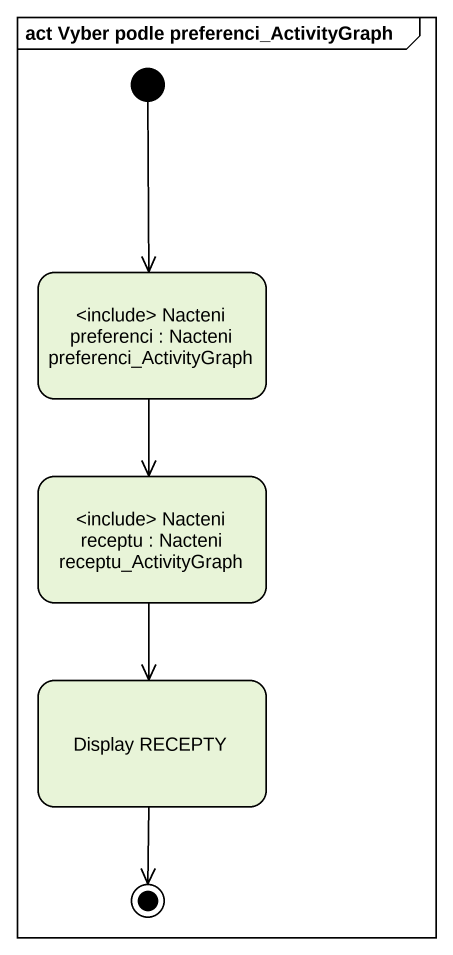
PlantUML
@startuml
mainframe act Vyber podle preferenci_ActivityGraph
hide empty description
state "<include> Nacteni preferenci : Nacteni preferenci_ActivityGraph" as include_Nacteni_preferenci
state "<include> Nacteni receptu : Nacteni receptu_ActivityGraph" as include_Nacteni_receptu
state "Display RECEPTY" as Display_RECEPTY
[*] --> include_Nacteni_preferenci
include_Nacteni_preferenci --> include_Nacteni_receptu
include_Nacteni_receptu --> Display_RECEPTY
Display_RECEPTY --> [*]
@enduml
